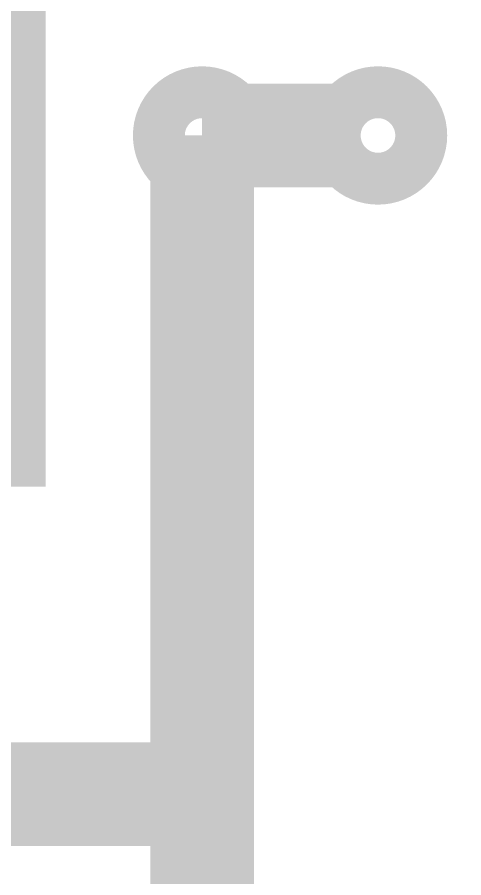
# Model space of a CAD drawing. Extents: x 0 to 395, y 0 to 270.
# Drawn here: x 335.15 to 341.6, y 109.92 to 122.36 of the extents above; entities that cross this region are included whole.
import ezdxf

# ---------------------------------------------------------------- set-up
doc = ezdxf.new("R2010")
doc.units = 0
doc.header["$LTSCALE"] = 0.3
doc.layers.get('0').update_dxf_attribs({"linetype": 'CONTINUOUS'})

msp = doc.modelspace()

# ---------------------------------------------------------------- linework, layer by layer
for points, const_width in [([(342.9, 126.365), (334.927, 126.365), (334.927, 116.205), (332.74, 116.205)], 1.27), ([(332.74, 111.125), (337.82, 111.125), (337.82, 120.65)], 1.5), ([(337.82, 120.65), (339.725, 120.65)], 1.5), ([(337.82, 107.315), (337.82, 111.125)], 1.5)]:
    msp.add_lwpolyline(points, dxfattribs=dict(const_width=const_width))
at = {"const_width": 0.75}
for points in [[(337.195, 120.65, 1), (338.445, 120.65, 1)], [(340.36, 120.025, 1), (340.36, 121.275, 1)]]:
    msp.add_lwpolyline(points, format="xyb", close=True, dxfattribs=at)

doc.saveas('drawing.dxf')
